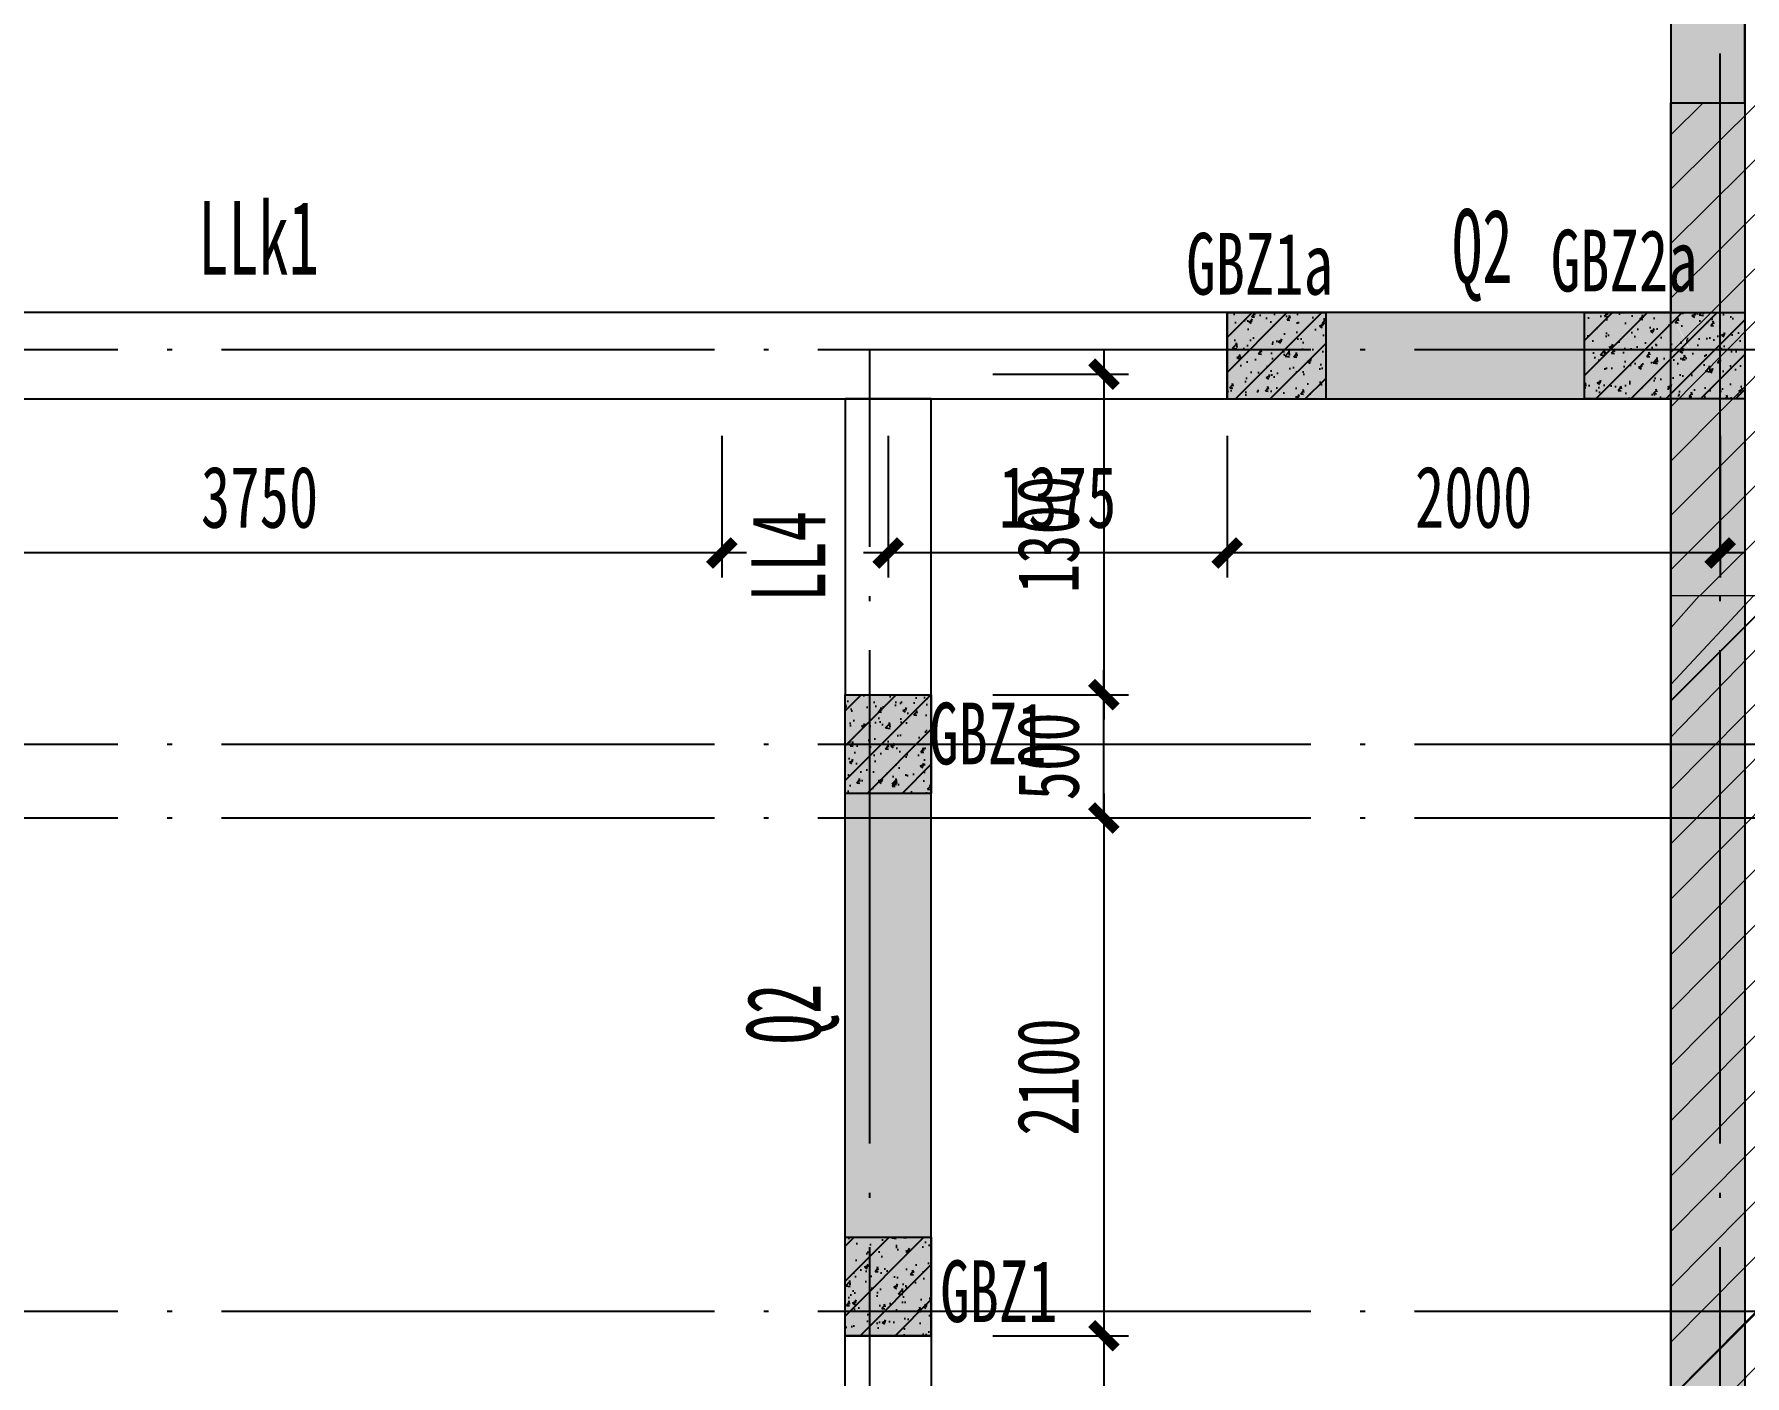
# Model space of a CAD drawing. Extents: x -3200781797 to -8106663, y 494714 to 1244925.
# Drawn here: x -8135740 to -8128800, y 525977 to 531418 of the extents above; entities that cross this region are included whole.
import ezdxf
from ezdxf.xclip import XClip

# ---------------------------------------------------------------- set-up
doc = ezdxf.new("R2010")
doc.units = 0
doc.header["$LTSCALE"] = 1000
doc.header["$MEASUREMENT"] = 0
doc.header["$XCLIPFRAME"] = 0
for name, pattern in [('3#-轴线$0$DOTE', [2.4200000000000004, 2, -0.2, 0.02, -0.2]), ('3#4#5#模板$0$CONTINOUS', [0]), ('DASH', [0.35, 0.25, -0.1])]:
    doc.linetypes.add(name, pattern=pattern)
doc.layers.get('Defpoints').update_dxf_attribs({"color": 30, "linetype": 'DASH'})
for name, color, linetype in [('3#-B1$0$S-SLAB-HOLE', 5, 'Continuous'), ('3#-B1$0$S-WALL', 40, 'Continuous'), ('3#-B1$0$S-WALL-BEAM', 120, 'Continuous'), ('3#-B1$0$S-WALL-HATC', 253, 'Continuous'), ('3#-轴线$0$A-ANNO-DOTE', 10, '3#-轴线$0$DOTE'), ('3#4#5#模板$0$S-ANNO-TEXT', 7, 'Continuous'), ('3#4#5#模板$0$S-SLAB-TEXT', 120, 'Continuous'), ('3#4#5#模板$0$S-WALL-COLU', 252, '3#4#5#模板$0$CONTINOUS'), ('3#4#5#模板$0$S-WALL-COLU-HATC', 16, 'Continuous'), ('DIM', 3, 'Continuous'), ('S-PC-FQ-WYQ', 4, 'Continuous'), ('S-WALL-BEAM-TEXT', 2, 'Continuous'), ('S-WALL-COLU-TEXT', 2, 'Continuous'), ('S-WALL-DIMS', 50, 'Continuous'), ('地库模板$0$HATCH', 254, 'Continuous'), ('地库模板$0$pt墙体$0$WALL', 7, 'Continuous'), ('地库模板$0$墙体$0$墙体$0$墙体$0$A-WALL-CONC', 40, 'Continuous')]:
    doc.layers.add(name, color=color, linetype=linetype)
doc.layers.add('WALL-TEXT', color=2, linetype='Continuous', lineweight=25)
doc.layers.add('地库模板$0$S-WALL-CCAD-BPW', color=50, linetype='Continuous', lineweight=15)
doc.styles.add('TSSD_Dimension', font='', dxfattribs={"width": 0.7})
doc.styles.add('楷体', font='', dxfattribs={"width": 0.6})
doc.styles.add('楷体GB312', font='', dxfattribs={"width": 0.8})
doc.styles.get('TSSD_Dimension').set_extended_font_data('KaiTi_GB2312')
doc.styles.get('楷体').set_extended_font_data('KaiTi_GB2312')
doc.styles.get('楷体GB312').set_extended_font_data('楷体_GB2312')
doc.dimstyles.new('TSSD_100_100', dxfattribs={"dimtxt": 250, "dimasz": 100, "dimexe": 100, "dimexo": 250, "dimgap": 100, "dimtad": 1, "dimdec": 0, "dimzin": 0, "dimdsep": 46, "dimtxsty": 'TSSD_Dimension', "dimblk": 'ARCHTICK', "dimcen": 0, "dimdle": 100, "dimclrt": 7, "dimadec": 0, "dimazin": 0, "dimtfac": 1, "dimtdec": 0, "dimtix": 1, "dimtmove": 2, "dimatfit": 3, "dimfxl": 1, "dimtolj": 1, "dimtzin": 0, "dimarcsym": 0})
doc.dimstyles.new('TSSD_100_100$0', dxfattribs={"dimtxt": 250, "dimasz": 100, "dimexe": 100, "dimexo": 0, "dimgap": 100, "dimtad": 1, "dimdec": 0, "dimzin": 0, "dimdsep": 46, "dimtxsty": 'TSSD_Dimension', "dimblk1": 'ARCHTICK', "dimblk2": 'ARCHTICK', "dimsah": 1, "dimcen": 0, "dimclrt": 7, "dimadec": 0, "dimazin": 0, "dimtfac": 1, "dimtdec": 0, "dimtix": 1, "dimtmove": 2, "dimatfit": 3, "dimldrblk": 'ARCHTICK', "dimfxl": 300, "dimfxlon": 1, "dimtvp": 0.7, "dimtolj": 1, "dimtzin": 0, "dimarcsym": 0})
pattern_1 = [(45, (-525585599.6341744, -299565550.9644977), (-112.2532015133644, 112.2532015133644), [])]

# ---------------------------------------------------------------- blocks, each defined once
blk = doc.blocks.new('q1')
at = {"layer": 'WALL-TEXT', "style": '楷体', "width": 0.6}
for rotation, p in [(0.0003443255945967394, (-8127271.047157375, 466959.5509682014)), (90, (-8129832.375766845, 463872.8950273744))]:
    blk.add_text('Q2', height=300, rotation=rotation, dxfattribs=at).set_placement(p)
blk = doc.blocks.new('_ArchTick')
at = {"color": 0, "linetype": 'ByBlock', "const_width": 0.4}
blk.add_lwpolyline([(-0.5, -0.5), (0.5, 0.5)], dxfattribs=at)
blk = doc.blocks.new('*D370')
at = {"layer": 'Defpoints', "color": 0, "transparency": 16777216}
for p in [(-8132100.435511568, 528739.3897460627), (-8131400.435511646, 528739.3897460627), (-8132100.435511568, 528239.3897460627)]:
    blk.add_point(p, dxfattribs=at)
at = {"layer": 'S-WALL-DIMS', "color": 0, "lineweight": -2, "transparency": 16777216}
for p, q in [((-8131400.435511646, 528739.3897460627), (-8131400.435511646, 528839.3897460627)), ((-8131850.435511568, 528739.3897460627), (-8131300.435511646, 528739.3897460627)), ((-8131400.435511646, 528239.3897460627), (-8131400.435511646, 528739.3897460627)), ((-8131850.435511568, 528239.3897460627), (-8131300.435511646, 528239.3897460627)), ((-8131400.435511646, 528239.3897460627), (-8131400.435511646, 528139.3897460627))]:
    blk.add_line(p, q, dxfattribs=at)
at = {"layer": 'S-WALL-DIMS', "color": 0, "lineweight": -2, "transparency": 16777216, "xscale": 100, "yscale": 100, "zscale": 100}
for p, rotation in [((-8131400.435511646, 528739.3897460627), 270), ((-8131400.435511646, 528239.3897460627), 90)]:
    blk.add_blockref('_ArchTick', p, dxfattribs=dict(at, rotation=rotation))
at = {"layer": 'S-WALL-DIMS', "color": 7, "transparency": 16777216, "insert": (-8131625.435511644, 528489.3897460649), "char_height": 250, "attachment_point": 5, "rotation": 90, "style": 'TSSD_Dimension'}
blk.add_mtext('\\A1;500', dxfattribs=at)
blk = doc.blocks.new('*D371')
at = {"layer": 'Defpoints', "color": 0, "transparency": 16777216}
for p in [(-8132100.435511568, 528239.3897460627), (-8132100.435511568, 526139.3897460627), (-8131400.435511646, 526139.3897460627)]:
    blk.add_point(p, dxfattribs=at)
at = {"layer": 'S-WALL-DIMS', "color": 0, "lineweight": -2, "transparency": 16777216}
for p, q in [((-8131400.435511646, 528339.3897460627), (-8131400.435511646, 526039.3897460627)), ((-8131850.435511568, 528239.3897460627), (-8131300.435511646, 528239.3897460627)), ((-8131850.435511568, 526139.3897460627), (-8131300.435511646, 526139.3897460627))]:
    blk.add_line(p, q, dxfattribs=at)
at = {"layer": 'S-WALL-DIMS', "color": 0, "lineweight": -2, "transparency": 16777216, "xscale": 100, "yscale": 100, "zscale": 100}
for p, rotation in [((-8131400.435511646, 528239.3897460627), 90), ((-8131400.435511646, 526139.3897460627), 270)]:
    blk.add_blockref('_ArchTick', p, dxfattribs=dict(at, rotation=rotation))
at = {"layer": 'S-WALL-DIMS', "color": 7, "transparency": 16777216, "insert": (-8131625.435511644, 527189.3897460649), "char_height": 250, "attachment_point": 5, "rotation": 90, "style": 'TSSD_Dimension'}
blk.add_mtext('\\A1;2100', dxfattribs=at)
blk = doc.blocks.new('*D241')
at = {"layer": 'Defpoints', "color": 0, "transparency": 16777216}
for p in [(-8130900.435511564, 530039.3897460625), (-8128900.435511564, 530039.3897460625), (-8130900.435511564, 529314.3897460625)]:
    blk.add_point(p, dxfattribs=at)
at = {"layer": 'S-WALL-DIMS', "color": 0, "lineweight": -2, "transparency": 16777216}
for p, q in [((-8130900.435511564, 529789.3897460625), (-8130900.435511564, 529214.3897460625)), ((-8128900.435511564, 529789.3897460625), (-8128900.435511564, 529214.3897460625)), ((-8128800.435511564, 529314.3897460625), (-8131000.435511564, 529314.3897460625))]:
    blk.add_line(p, q, dxfattribs=at)
at = {"layer": 'S-WALL-DIMS', "color": 0, "lineweight": -2, "transparency": 16777216, "xscale": 100, "yscale": 100, "zscale": 100, "rotation": 180}
blk.add_blockref('_ArchTick', (-8130900.435511564, 529314.3897460625), dxfattribs=at)
at = {"layer": 'S-WALL-DIMS', "color": 0, "lineweight": -2, "transparency": 16777216, "xscale": 100, "yscale": 100, "zscale": 100}
blk.add_blockref('_ArchTick', (-8128900.435511564, 529314.3897460625), dxfattribs=at)
at = {"layer": 'S-WALL-DIMS', "color": 7, "transparency": 16777216, "insert": (-8129900.435511564, 529539.3897460625), "char_height": 250, "attachment_point": 5, "style": 'TSSD_Dimension'}
blk.add_mtext('\\A1;2000', dxfattribs=at)
blk = doc.blocks.new('*D264')
at = {"layer": 'Defpoints', "color": 0, "transparency": 16777216}
for p in [(-8136700.435511564, 530039.3897460625), (-8132950.435511564, 530039.3897460625), (-8136700.435511564, 529314.3897460625)]:
    blk.add_point(p, dxfattribs=at)
at = {"layer": 'S-WALL-DIMS', "color": 0, "lineweight": -2, "transparency": 16777216}
for p, q in [((-8136700.435511564, 529789.3897460625), (-8136700.435511564, 529214.3897460625)), ((-8132950.435511564, 529789.3897460625), (-8132950.435511564, 529214.3897460625)), ((-8132850.435511564, 529314.3897460625), (-8136800.435511564, 529314.3897460625))]:
    blk.add_line(p, q, dxfattribs=at)
at = {"layer": 'S-WALL-DIMS', "color": 0, "lineweight": -2, "transparency": 16777216, "xscale": 100, "yscale": 100, "zscale": 100, "rotation": 180}
blk.add_blockref('_ArchTick', (-8136700.435511564, 529314.3897460625), dxfattribs=at)
at = {"layer": 'S-WALL-DIMS', "color": 0, "lineweight": -2, "transparency": 16777216, "xscale": 100, "yscale": 100, "zscale": 100}
blk.add_blockref('_ArchTick', (-8132950.435511564, 529314.3897460625), dxfattribs=at)
at = {"layer": 'S-WALL-DIMS', "color": 7, "transparency": 16777216, "insert": (-8134825.435511564, 529539.3897460625), "char_height": 250, "attachment_point": 5, "style": 'TSSD_Dimension'}
blk.add_mtext('\\A1;3750', dxfattribs=at)
blk = doc.blocks.new('*D104')
at = {"layer": 'Defpoints', "color": 0, "transparency": 16777216}
for p in [(-8132100.435511568, 526139.3897460627), (-8132100.435511568, 523339.3897460627), (-8131400.435511646, 523339.3897460627)]:
    blk.add_point(p, dxfattribs=at)
at = {"layer": 'S-WALL-DIMS', "color": 0, "lineweight": -2, "transparency": 16777216}
for p, q in [((-8131400.435511646, 526239.3897460627), (-8131400.435511646, 523239.3897460627)), ((-8131850.435511568, 526139.3897460627), (-8131300.435511646, 526139.3897460627)), ((-8131850.435511568, 523339.3897460627), (-8131300.435511646, 523339.3897460627))]:
    blk.add_line(p, q, dxfattribs=at)
at = {"layer": 'S-WALL-DIMS', "color": 0, "lineweight": -2, "transparency": 16777216, "xscale": 100, "yscale": 100, "zscale": 100}
for p, rotation in [((-8131400.435511646, 526139.3897460627), 90), ((-8131400.435511646, 523339.3897460627), 270)]:
    blk.add_blockref('_ArchTick', p, dxfattribs=dict(at, rotation=rotation))
at = {"layer": 'S-WALL-DIMS', "color": 7, "transparency": 16777216, "insert": (-8131625.435511644, 524739.3897460649), "char_height": 250, "attachment_point": 5, "rotation": 90, "style": 'TSSD_Dimension'}
blk.add_mtext('\\A1;2800', dxfattribs=at)
blk = doc.blocks.new('*D200')
at = {"layer": 'Defpoints', "color": 0, "transparency": 16777216}
for p in [(-8132275.435511564, 530039.3897460625), (-8130900.435511564, 530039.3897460625), (-8132275.435511564, 529314.3897460625)]:
    blk.add_point(p, dxfattribs=at)
at = {"layer": 'S-WALL-DIMS', "color": 0, "lineweight": -2, "transparency": 16777216}
for p, q in [((-8132275.435511564, 529789.3897460625), (-8132275.435511564, 529214.3897460625)), ((-8130900.435511564, 529789.3897460625), (-8130900.435511564, 529214.3897460625)), ((-8130800.435511564, 529314.3897460625), (-8132375.435511564, 529314.3897460625))]:
    blk.add_line(p, q, dxfattribs=at)
at = {"layer": 'S-WALL-DIMS', "color": 0, "lineweight": -2, "transparency": 16777216, "xscale": 100, "yscale": 100, "zscale": 100, "rotation": 180}
blk.add_blockref('_ArchTick', (-8132275.435511564, 529314.3897460625), dxfattribs=at)
at = {"layer": 'S-WALL-DIMS', "color": 0, "lineweight": -2, "transparency": 16777216, "xscale": 100, "yscale": 100, "zscale": 100}
blk.add_blockref('_ArchTick', (-8130900.435511564, 529314.3897460625), dxfattribs=at)
at = {"layer": 'S-WALL-DIMS', "color": 7, "transparency": 16777216, "insert": (-8131587.935511564, 529539.3897460625), "char_height": 250, "attachment_point": 5, "style": 'TSSD_Dimension'}
blk.add_mtext('\\A1;1375', dxfattribs=at)
blk = doc.blocks.new('*D62')
at = {"layer": 'Defpoints', "color": 0, "transparency": 16777216}
for p in [(-8132100.435511568, 530039.3897460627), (-8132100.435511568, 528739.3897460627), (-8131400.435511646, 528739.3897460627)]:
    blk.add_point(p, dxfattribs=at)
at = {"layer": 'S-WALL-DIMS', "color": 0, "lineweight": -2, "transparency": 16777216}
for p, q in [((-8131400.435511646, 530139.3897460627), (-8131400.435511646, 528639.3897460627)), ((-8131850.435511568, 530039.3897460627), (-8131300.435511646, 530039.3897460627)), ((-8131850.435511568, 528739.3897460627), (-8131300.435511646, 528739.3897460627))]:
    blk.add_line(p, q, dxfattribs=at)
at = {"layer": 'S-WALL-DIMS', "color": 0, "lineweight": -2, "transparency": 16777216, "xscale": 100, "yscale": 100, "zscale": 100}
for p, rotation in [((-8131400.435511646, 530039.3897460627), 90), ((-8131400.435511646, 528739.3897460627), 270)]:
    blk.add_blockref('_ArchTick', p, dxfattribs=dict(at, rotation=rotation))
at = {"layer": 'S-WALL-DIMS', "color": 7, "transparency": 16777216, "insert": (-8131625.435511644, 529389.3897460649), "char_height": 250, "attachment_point": 5, "rotation": 90, "style": 'TSSD_Dimension'}
blk.add_mtext('\\A1;1300', dxfattribs=at)
blk = doc.blocks.new('an-3-b1')
at = {"layer": 'S-WALL-COLU-TEXT', "style": '楷体GB312', "width": 0.7}
for s, p in [('GBZ1a', (-7931066.198464434, 530362.1060534448)), ('GBZ2a', (-7929587.404919086, 530375.0110223708)), ('GBZ1', (-7932109.156936465, 528457.1136785292)), ('GBZ1', (-7932064.367179768, 526195.2306467063))]:
    blk.add_text(s, height=250, dxfattribs=at).set_placement(p)
blk = doc.blocks.new('*D902')
at = {"layer": 'Defpoints', "color": 0, "transparency": 16777216}
for p in [(79450.00000000003, -103788.2922058202), (79450.00000000003, -103988.2922058202), (80744.04614388294, -103988.2922058202)]:
    blk.add_point(p, dxfattribs=at)
at = {"layer": 'DIM', "color": 0, "lineweight": -2, "transparency": 16777216}
for p, q in [((80444.04614388294, -103788.2922058202), (80844.04614388294, -103788.2922058202)), ((80744.04614388294, -103788.2922058202), (80744.04614388294, -103988.2922058202)), ((80444.04614388294, -103988.2922058202), (80844.04614388294, -103988.2922058202))]:
    blk.add_line(p, q, dxfattribs=at)
at = {"layer": 'DIM', "color": 0, "lineweight": -2, "transparency": 16777216, "xscale": 100, "yscale": 100, "zscale": 100}
for p, rotation in [((80744.04614388294, -103788.2922058202), 90), ((80744.04614388294, -103988.2922058202), 270)]:
    blk.add_blockref('_ArchTick', p, dxfattribs=dict(at, rotation=rotation))
at = {"layer": 'DIM', "color": 7, "transparency": 16777216, "insert": (80519.04614389222, -104186.6931067186), "char_height": 250, "attachment_point": 5, "rotation": 90, "style": 'TSSD_Dimension'}
blk.add_mtext('\\A1;200', dxfattribs=at)
blk = doc.blocks.new('*D903')
at = {"layer": 'Defpoints', "color": 0, "transparency": 16777216}
for p in [(79450.00000000003, -103638.2922058202), (79450.00000000003, -103788.2922058202), (80744.04614387176, -103788.2922058202)]:
    blk.add_point(p, dxfattribs=at)
at = {"layer": 'DIM', "color": 0, "lineweight": -2, "transparency": 16777216}
for p, q in [((80744.04614387176, -103638.2922058202), (80744.04614387176, -103538.2922058202)), ((80444.04614387176, -103638.2922058202), (80844.04614387176, -103638.2922058202)), ((80744.04614387176, -103638.2922058202), (80744.04614387176, -103788.2922058202)), ((80444.04614387176, -103788.2922058202), (80844.04614387176, -103788.2922058202)), ((80744.04614387176, -103788.2922058202), (80744.04614387176, -103888.2922058202))]:
    blk.add_line(p, q, dxfattribs=at)
at = {"layer": 'DIM', "color": 0, "lineweight": -2, "transparency": 16777216, "xscale": 100, "yscale": 100, "zscale": 100}
for p, rotation in [((80744.04614387176, -103638.2922058202), 270), ((80744.04614387176, -103788.2922058202), 90)]:
    blk.add_blockref('_ArchTick', p, dxfattribs=dict(at, rotation=rotation))
at = {"layer": 'DIM', "color": 7, "transparency": 16777216, "insert": (80519.04614388105, -103442.7291427546), "char_height": 250, "attachment_point": 5, "rotation": 90, "style": 'TSSD_Dimension'}
blk.add_mtext('\\A1;150', dxfattribs=at)
blk = doc.blocks.new('3#-轴线')
at = {"layer": '3#-轴线$0$A-ANNO-DOTE'}
for points in [[(41800, -16100), (41800, 5500)], [(-3000, -3200), (44800, -3200)], [(38350, -16100), (38350, -3200)], [(-3000, -4800), (44800, -4800)], [(-3000, -5100), (44800, -5100)], [(-3000, -7100), (44800, -7100)]]:
    blk.add_lwpolyline(points, dxfattribs=at)
blk = doc.blocks.new('3#-B1')
at = {"layer": '3#-B1$0$S-WALL-HATC'}
for points in [[(41900, 100), (41600, -200), (41600, -3050), (41700, -3243.665820821625), (41900, -3200)], [(41600, -3050), (39800, -3050), (39800, -3400), (41600, -3400), (41700, -3250)], [(41700, -3150), (41600, -3300.000000000175), (41600, -4450.000000000175), (41900, -4450), (41900, -3200)], [(41900, -4450), (41600, -4450), (41600, -5050), (41900, -5050)], [(38600, -7200), (38600, -4600), (38250, -4600), (38250, -7200)], [(41900, -5050), (41600, -5050.000000000175), (41600, -10850.00000000017), (41700, -11050), (41900, -11100)]]:
    blk.add_hatch(color=256, dxfattribs=at).paths.add_polyline_path(points)
at = {"layer": '3#-B1$0$S-WALL'}
for p, q in [((41900, 100), (41900, -4450)), ((41600, -200), (41600, -3050)), ((41600, -3050), (39800, -3050)), ((39800, -3050), (39800, -3400)), ((39800, -3400), (41600, -3400)), ((41600, -3400), (41600, -5050)), ((41900, -4450), (41900, -5050)), ((38250, -7200), (38250, -4600)), ((38250, -4600), (38600, -4600)), ((38600, -7200), (38600, -4600)), ((41600, -5050), (41600, -10850)), ((41900, -5050), (41900, -11100)), ((38250, -7200), (38600, -7200))]:
    blk.add_line(p, q, dxfattribs=at)
at = {"layer": '3#-B1$0$S-WALL-BEAM'}
for points in [[(34000, -3400), (39800, -3400), (39800, -3050), (34000, -3050)], [(38250, -4600), (38600, -4600), (38600, -3400), (38250, -3400)], [(38600, -10000), (38250, -10000), (38250, -7200), (38600, -7200)]]:
    blk.add_lwpolyline(points, close=True, dxfattribs=at)
at = {"layer": '3#-B1$0$S-SLAB-HOLE'}
blk.add_blockref('3#-轴线', (0, 0), dxfattribs=at)
blk = doc.blocks.new('地库模板$0$B1墙')
at = {"layer": '地库模板$0$S-WALL-CCAD-BPW'}
h = blk.add_hatch(dxfattribs=at)
h.set_pattern_fill('ANSI31', color=256, scale=50, style=0)
h.set_pattern_definition(pattern_1)
h.paths.add_polyline_path([(61750.00208717585, -60290.11851072311), (56649.99864882231, -60290.11851072311), (56650.00207608938, -62290.11850887537), (60050.00207602978, -62290.11850887537), (60050.00207602978, -61990.11850899458), (57450.00208193064, -61990.11850893497), (57450.00208199024, -60590.11850887537), (61750.00208210945, -60590.11858183146)])
h = blk.add_hatch(dxfattribs=at)
h.set_pattern_fill('ANSI31', color=256, scale=50, style=0)
h.set_pattern_definition(pattern_1)
h.paths.add_polyline_path([(57450.00207602978, -62290.11850887537), (56650.00207608938, -62290.11850887537), (56649.99864882231, -62541.01439225674), (56649.99864882231, -63141.01439225674), (56650.00204199553, -70789.99612277746), (57450.00204193592, -70789.99612277746)])
at = {"layer": '地库模板$0$S-WALL-CCAD-BPW', "const_width": 0.25}
blk.add_lwpolyline([(61750.00208717585, -60290.11851072311), (56649.99864882231, -60290.11851072311), (56650.00207608938, -62290.11850887537), (60050.00207602978, -62290.11850887537), (60050.00207602978, -61990.11850899458), (57450.00208193064, -61990.11850893497), (57450.00208199024, -60590.11850887537), (61750.00208210945, -60590.11858183146)], close=True, dxfattribs=at)
at = {"layer": '地库模板$0$S-WALL-CCAD-BPW'}
blk.add_lwpolyline([(57450.00207602978, -62290.11850887537), (56650.00207608938, -62290.11850887537), (56649.99864882231, -62541.01439225674), (56649.99864882231, -62541.01439225674), (56649.99864882231, -63141.01439225674), (56649.99864882231, -63141.01439225674), (56650.00204199553, -70789.99612277746), (57450.00204193592, -70789.99612277746)], close=True, dxfattribs=at)
blk = doc.blocks.new('地库模板')
at = {"layer": '地库模板$0$HATCH'}
h = blk.add_hatch(dxfattribs=at)
h.set_pattern_fill('METAL', color=256, scale=500, style=0)
h.set_pattern_definition([(45, (0, 0), (-1414.213562373095, 1414.213562373095), [])])
h.paths.add_polyline_path([(525942549.6328276, 299507559.95017), (525942549.6328232, 299505260.8459888), (525942249.6328232, 299505260.845987), (525942249.6328232, 299495059.9501054), (525932149.6328232, 299495059.95017), (525932149.6328232, 299498159.9501054), (525928899.6328232, 299498159.9501054), (525928899.6328253, 299495059.95017), (525914199.6328456, 299495059.9502311), (525914199.6328233, 299495059.95017), (525914199.6328232, 299498159.9501054), (525910949.6328232, 299498159.9501054), (525910949.6328188, 299495059.9502311), (525910949.6328232, 299495059.95017), (525900849.6328232, 299495059.95017), (525900849.6328232, 299505460.9574872), (525900549.6329122, 299505460.9586945), (525900549.6329122, 299469960.4192083), (525946799.8261207, 299469960.4192083), (525946799.8261293, 299472910.4192069), (525943999.8261285, 299472910.4191903), (525943999.8260754, 299478060.9683806), (525944299.8267708, 299478060.9683806), (525944299.8260349, 299479260.8526928), (525947099.8274053, 299479260.8538793), (525947099.825438, 299482460.8525041), (525956399.730298, 299482460.8540679), (525956399.9225454, 299482860.853286), (525958999.8264217, 299482860.853286), (525958999.8264217, 299482460.853286), (525967599.8264217, 299482460.853286), (525967599.8264217, 299469960.4192083), (526034999.629934, 299469960.4192083), (526034999.6320881, 299507260.6369975), (526032800.8073006, 299507246.231072), (526032800.8079108, 299495045.1106799), (526022399.7296355, 299495059.9501054), (526022399.7296356, 299496560.853286), (526019149.7296355, 299496560.853286), (526019149.7296355, 299495059.9501054), (526011299.7296355, 299495059.9501054), (526011299.7296355, 299492810.853286), (526004049.7296355, 299492810.853286), (526004049.7296355, 299495860.853286), (526000799.7296355, 299495860.853286), (526000799.7296355, 299492760.853286), (525983149.7296356, 299492760.853286), (525983149.7296355, 299495860.853286), (525979899.7296356, 299495860.853286), (525979899.7296355, 299492760.853286), (525969799.7296355, 299492760.853286), (525969799.7297168, 299505260.853286), (525978149.7296355, 299505262.1129352), (525978149.7296355, 299510210.853286), (525981249.7296355, 299510210.853286), (525981249.7296355, 299505260.853286), (525999049.7296355, 299505260.853286), (525999049.7296355, 299510210.853286), (526002149.7296355, 299510210.853286), (526002149.7296359, 299505260.853286), (526012399.7296355, 299505260.853286), (526012399.7296355, 299507560.853286), (526021099.711919, 299507560.853286), (526021099.7296355, 299510450.4192083), (526021099.7296355, 299510655.9275637), (526021099.711919, 299510660.3375743), (526021099.711919, 299511210.853286), (526022649.6343589, 299511210.853286), (526024149.7296355, 299511210.853286), (526024149.729446, 299507800.5391532), (526024149.7296356, 299507800.5390553), (526024149.7296356, 299507562.1129352), (526034999.6313393, 299507460.8543122), (526032799.7296355, 299558251.0002456), (526012199.6339587, 299558251.0002456), (526012199.6339587, 299560451.0002456), (525961899.6336578, 299560451.0002456), (525961899.6336578, 299574950.5661679), (525946349.6329122, 299574950.5642042), (525946349.6329122, 299560450.9982819), (525900549.6329122, 299560450.9982819), (525900549.6329122, 299507559.95017), (525909099.6328232, 299507561.2121011), (525909099.6328232, 299510609.95017), (525912949.6328232, 299510609.95017), (525912949.6328233, 299507559.95017), (525930149.6328233, 299507559.95017), (525930149.6328232, 299510609.95017), (525933949.6328232, 299510609.95017), (525933949.6328233, 299507559.95017)])
at = {"layer": '地库模板$0$pt墙体$0$WALL', "elevation": 6.981273997616174e-09}
blk.add_lwpolyline([(525932149.6328232, 299495059.95017), (525942249.6328232, 299495059.9501054), (525942249.6328232, 299505260.845987), (525942549.6328232, 299505260.8459888), (525942549.6328276, 299507559.95017), (525933949.6328233, 299507559.95017)], dxfattribs=at)
at = {"layer": '地库模板$0$墙体$0$墙体$0$墙体$0$A-WALL-CONC'}
blk.add_blockref('地库模板$0$B1墙', (525885599.6341744, 299565550.9644977), dxfattribs=at)
blk = doc.blocks.new('Q-BIM')
at = {"layer": 'DIM'}
for base, p1, p2, picture, middle in [((80744.04614387176, -103788.2922058202), (79450, -103638.2922058201), (79450, -103788.2922058201), '*D903', (80519.04614388105, -103442.7291427546)), ((80744.04614388294, -103988.2922058202), (79450, -103788.2922058201), (79450, -103988.2922058201), '*D902', (80519.04614389222, -104186.6931067186))]:
    dim = blk.add_linear_dim(base=base, p1=p1, p2=p2, angle=90, dimstyle='TSSD_100_100$0', dxfattribs=at)
    dim.commit()
    dim.dimension.update_dxf_attribs({"geometry": picture, "text_midpoint": middle, "dimtype": 128})

msp = doc.modelspace()

# ---------------------------------------------------------------- hatches: boundary and pattern name
at = {"layer": '3#4#5#模板$0$S-WALL-COLU-HATC'}
h = msp.add_hatch(dxfattribs=at)
h.set_pattern_fill('ARMORED', color=256, scale=10, style=0)
h.set_pattern_definition([(49.99999999999999, (-2691.873330173083, 63372.35727178259), (143.4520365201507, -12.55042699651902), [15, -165]), (355, (-2691.873330173083, 63372.35727178259), (-27.7502667226, 150.4384267400024), [12, -132]), (100.4514, (-2679.918994173408, 63371.31140378257), (115.7018763428043, 137.8879084121907), [12.748038, -140.2284224]), (46.18420000000002, (-2691.873330173083, 63412.35727178259), (213.4482097251289, -33.10380286580362), [22.5, -247.5]), (96.6356, (-2674.085981173441, 63409.59861038253), (186.9325411097407, 194.8235741800883), [19.1220576, -210.3426]), (351.1842, (-2691.873330173083, 63412.35727178259), (186.9323890267254, 194.8237201850649), [18, -198]), (21, (-2671.873330173083, 63402.35727178259), (119.3814104236923, -80.52377813306776), [15, -165]), (326.0000000000001, (-2671.873330173083, 63402.35727178259), (48.66306638431634, 145.0300090093706), [12, -132]), (71.4514, (-2661.924883573316, 63395.64695058262), (168.044525716298, 64.50609934199048), [12.748038, -140.2284224]), (37.50000000000001, (-2691.873330173083, 63372.35727178259), (2.431971063458134, 66.5787707662623), [0, -130.4, 0, -134, 0, -132.5]), (7.499999999999999, (-2691.873330173083, 63372.35727178259), (52.61390748842972, 78.88234237647205), [0, -76.39999999999999, 0, -127.4, 0, -50.5]), (327.5, (-2736.47333017271, 63372.35727178259), (106.7644872344818, -4.510974346875951), [0, -50, 0, -156, 0, -207]), (317.5, (-2756.47333017271, 63372.35727178259), (116.6372338684772, 20.02099646646354), [0, -65, 0, -103.6, 0, -147]), (45, (-2691.873330173083, 63372.35727178259), (-70.71067811865476, 70.71067811865476), [])])
h.paths.add_polyline_path([(-8130900.435511587, 530289.3897460625), (-8130500.435511587, 530289.3897460625), (-8130500.435511587, 529937.3897460625), (-8130900.435511587, 529937.3897460625), (-8130900.435511587, 530173.2007819172)])
h = msp.add_hatch(dxfattribs=at)
h.set_pattern_fill('ARMORED', color=256, scale=10, style=0)
h.set_pattern_definition([(49.99999999999999, (-2666.873330173083, 63349.36117803259), (143.4520365201507, -12.55042699651902), [15, -165]), (355, (-2666.873330173083, 63349.36117803259), (-27.7502667226, 150.4384267400024), [12, -132]), (100.4514, (-2654.918994173408, 63348.31531003257), (115.7018763428043, 137.8879084121907), [12.748038, -140.2284224]), (46.18420000000002, (-2666.873330173083, 63389.36117803259), (213.4482097251289, -33.10380286580362), [22.5, -247.5]), (96.6356, (-2649.085981173441, 63386.60251663253), (186.9325411097407, 194.8235741800883), [19.1220576, -210.3426]), (351.1842, (-2666.873330173083, 63389.36117803259), (186.9323890267254, 194.8237201850649), [18, -198]), (21, (-2646.873330173083, 63379.36117803259), (119.3814104236923, -80.52377813306776), [15, -165]), (326.0000000000001, (-2646.873330173083, 63379.36117803259), (48.66306638431634, 145.0300090093706), [12, -132]), (71.4514, (-2636.924883573316, 63372.65085683262), (168.044525716298, 64.50609934199048), [12.748038, -140.2284224]), (37.50000000000001, (-2666.873330173083, 63349.36117803259), (2.431971063458134, 66.5787707662623), [0, -130.4, 0, -134, 0, -132.5]), (7.499999999999999, (-2666.873330173083, 63349.36117803259), (52.61390748842972, 78.88234237647205), [0, -76.39999999999999, 0, -127.4, 0, -50.5]), (327.5, (-2711.47333017271, 63349.36117803259), (106.7644872344818, -4.510974346875951), [0, -50, 0, -156, 0, -207]), (317.5, (-2731.47333017271, 63349.36117803259), (116.6372338684772, 20.02099646646354), [0, -65, 0, -103.6, 0, -147]), (45, (-2666.873330173083, 63349.36117803259), (-70.71067811865476, 70.71067811865476), [])])
h.paths.add_polyline_path([(-8129150.435511586, 529939.3897460625), (-8129450.435572621, 529939.3897460625), (-8129450.435572622, 530289.3897460625), (-8128800.435511587, 530289.3897460625), (-8128800.435511587, 529939.3936523125), (-8129150.435511587, 529939.3936523125)])
h = msp.add_hatch(dxfattribs=at)
h.set_pattern_fill('ARMORED', color=256, scale=10, style=0)
h.set_pattern_definition([(49.99999999999999, (-2816.898232516833, 63424.35678350145), (143.4520365201507, -12.55042699651902), [15, -165]), (355, (-2816.898232516833, 63424.35678350145), (-27.7502667226, 150.4384267400024), [12, -132]), (100.4514, (-2804.943896517158, 63423.31091550144), (115.7018763428043, 137.8879084121907), [12.748038, -140.2284224]), (46.18420000000002, (-2816.898232516833, 63464.35678350145), (213.4482097251289, -33.10380286580362), [22.5, -247.5]), (96.6356, (-2799.110883517191, 63461.59812210151), (186.9325411097407, 194.8235741800883), [19.1220576, -210.3426]), (351.1842, (-2816.898232516833, 63464.35678350145), (186.9323890267254, 194.8237201850649), [18, -198]), (21, (-2796.898232516833, 63454.35678350145), (119.3814104236923, -80.52377813306776), [15, -165]), (326.0000000000001, (-2796.898232516833, 63454.35678350145), (48.66306638431634, 145.0300090093706), [12, -132]), (71.4514, (-2786.949785917066, 63447.64646230149), (168.044525716298, 64.50609934199048), [12.748038, -140.2284224]), (37.50000000000001, (-2816.898232516833, 63424.35678350145), (2.431971063458134, 66.5787707662623), [0, -130.4, 0, -134, 0, -132.5]), (7.499999999999999, (-2816.898232516833, 63424.35678350145), (52.61390748842972, 78.88234237647205), [0, -76.39999999999999, 0, -127.4, 0, -50.5]), (327.5, (-2861.49823251646, 63424.35678350145), (106.7644872344818, -4.510974346875951), [0, -50, 0, -156, 0, -207]), (317.5, (-2881.49823251646, 63424.35678350145), (116.6372338684772, 20.02099646646354), [0, -65, 0, -103.6, 0, -147]), (45, (-2816.898232516833, 63424.35678350145), (-70.71067811865476, 70.71067811865476), [])])
h.paths.add_polyline_path([(-8132100.435511587, 528739.3897460625), (-8132100.435023306, 528339.3897460625), (-8132450.435023306, 528339.3887695), (-8132450.435511587, 528739.3887695)])
h = msp.add_hatch(dxfattribs=at)
h.set_pattern_fill('ARMORED', color=256, scale=10, style=0)
h.set_pattern_definition([(49.99999999999999, (-2816.892617282458, 63374.36166631384), (143.4520365201507, -12.55042699651902), [15, -165]), (355, (-2816.892617282458, 63374.36166631384), (-27.7502667226, 150.4384267400024), [12, -132]), (100.4514, (-2804.938281282783, 63373.31579831382), (115.7018763428043, 137.8879084121907), [12.748038, -140.2284224]), (46.18420000000002, (-2816.892617282458, 63414.36166631384), (213.4482097251289, -33.10380286580362), [22.5, -247.5]), (96.6356, (-2799.105268282816, 63411.60300491378), (186.9325411097407, 194.8235741800883), [19.1220576, -210.3426]), (351.1842, (-2816.892617282458, 63414.36166631384), (186.9323890267254, 194.8237201850649), [18, -198]), (21, (-2796.892617282458, 63404.36166631384), (119.3814104236923, -80.52377813306776), [15, -165]), (326.0000000000001, (-2796.892617282458, 63404.36166631384), (48.66306638431634, 145.0300090093706), [12, -132]), (71.4514, (-2786.944170682691, 63397.65134511387), (168.044525716298, 64.50609934199048), [12.748038, -140.2284224]), (37.50000000000001, (-2816.892617282458, 63374.36166631384), (2.431971063458134, 66.5787707662623), [0, -130.4, 0, -134, 0, -132.5]), (7.499999999999999, (-2816.892617282458, 63374.36166631384), (52.61390748842972, 78.88234237647205), [0, -76.39999999999999, 0, -127.4, 0, -50.5]), (327.5, (-2861.492617282085, 63374.36166631384), (106.7644872344818, -4.510974346875951), [0, -50, 0, -156, 0, -207]), (317.5, (-2881.492617282085, 63374.36166631384), (116.6372338684772, 20.02099646646354), [0, -65, 0, -103.6, 0, -147]), (45, (-2816.892617282458, 63374.36166631384), (-70.71067811865476, 70.71067811865476), [])])
h.paths.add_polyline_path([(-8132450.435511587, 526139.3897460625), (-8132450.43648815, 526539.3897460625), (-8132100.43648815, 526539.390722625), (-8132100.435511587, 526139.390722625)])

# ---------------------------------------------------------------- linework, layer by layer
at = {"layer": '3#4#5#模板$0$S-WALL-COLU', "linetype": 'ByBlock'}
for points in [[(-8130900.435511587, 530289.3897460625), (-8130500.435511587, 530289.3897460625), (-8130500.435511587, 529937.3897460625), (-8130900.435511587, 529937.3897460625), (-8130900.435511587, 530173.2007819172)], [(-8129150.435511586, 529939.3897460625), (-8129450.435572621, 529939.3897460625), (-8129450.435572622, 530289.3897460625), (-8128800.435511587, 530289.3897460625), (-8128800.435511587, 529939.3936523125), (-8129150.435511587, 529939.3936523125), (-8129150.435511587, 529939.3936523125)], [(-8132100.435511587, 528739.3897460625), (-8132100.435023306, 528339.3897460625), (-8132450.435023306, 528339.3887695), (-8132450.435511587, 528739.3887695), (-8132100.435511587, 528739.3897460625)], [(-8132450.435511587, 526139.3897460625), (-8132450.43648815, 526539.3897460625), (-8132100.43648815, 526539.390722625), (-8132100.435511587, 526139.390722625), (-8132450.435511587, 526139.3897460625)]]:
    msp.add_lwpolyline(points, close=True, dxfattribs=at)

# ---------------------------------------------------------------- block references
at = {"layer": '3#4#5#模板$0$S-ANNO-TEXT'}
msp.add_blockref('3#-B1', (-8170700.435511587, 533339.3897460625), dxfattribs=at)
at = {"layer": '3#4#5#模板$0$S-SLAB-TEXT'}
ref = msp.add_blockref('地库模板', (-534071350.0621147, -298974120.6552081), dxfattribs=at)
XClip(ref).set_block_clipping_path([(525899461.1018211, 299493622.6433331), (525943879.1367252, 299511172.56280804)])
at = {"layer": 'S-PC-FQ-WYQ'}
msp.add_blockref('an-3-b1', (-200000, 0), dxfattribs=at)
at = {"layer": 'S-WALL-DIMS'}
msp.add_blockref('Q-BIM', (-8208550.435511587, 633927.6819518826), dxfattribs=at)
at = {"layer": 'WALL-TEXT'}
msp.add_blockref('q1', (-2716.873330173083, 63449.36117803265), dxfattribs=at)

# ---------------------------------------------------------------- texts
at = {"layer": 'S-WALL-BEAM-TEXT', "style": '楷体', "width": 0.6}
for s, rotation, p in [('LLk1', 0.0009325500013801501, (-8135074.440016305, 530442.311095963)), ('LL4', 90, (-8132530.777932742, 529116.181292664))]:
    msp.add_text(s, height=300, rotation=rotation, dxfattribs=at).set_placement(p)

# ---------------------------------------------------------------- dimensions: what is measured, and where the dimension line sits
at = {"layer": 'S-WALL-DIMS'}
for base, p1, p2, angle, picture, middle in [((-8131400.435511646, 528739.3897460627), (-8132100.435511564, 530039.3897460625), (-8132100.435511564, 528739.3897460625), 270, '*D62', (-8131625.435511644, 529389.3897460649)), ((-8136700.435511564, 529314.3897460625), (-8132950.435511564, 530039.3897460625), (-8136700.435511564, 530039.3897460625), 180, '*D264', (-8134825.435511564, 529539.3897460625)), ((-8132275.435511564, 529314.3897460625), (-8130900.435511564, 530039.3897460625), (-8132275.435511564, 530039.3897460625), 180, '*D200', (-8131587.935511564, 529539.3897460625)), ((-8130900.435511564, 529314.3897460625), (-8128900.435511564, 530039.3897460625), (-8130900.435511564, 530039.3897460625), 180, '*D241', (-8129900.435511564, 529539.3897460625)), ((-8131400.435511646, 528739.3897460627), (-8132100.435511564, 528239.3897460625), (-8132100.435511564, 528739.3897460625), 90, '*D370', (-8131625.435511644, 528489.3897460649)), ((-8131400.435511646, 526139.3897460627), (-8132100.435511564, 528239.3897460625), (-8132100.435511564, 526139.3897460625), 270, '*D371', (-8131625.435511644, 527189.3897460649)), ((-8131400.435511646, 523339.3897460627), (-8132100.435511564, 526139.3897460625), (-8132100.435511564, 523339.3897460625), 270, '*D104', (-8131625.435511644, 524739.3897460649))]:
    dim = msp.add_linear_dim(base=base, p1=p1, p2=p2, angle=angle, dimstyle='TSSD_100_100', dxfattribs=at)
    dim.commit()
    dim.dimension.update_dxf_attribs({"geometry": picture, "text_midpoint": middle})

doc.saveas('drawing.dxf')
